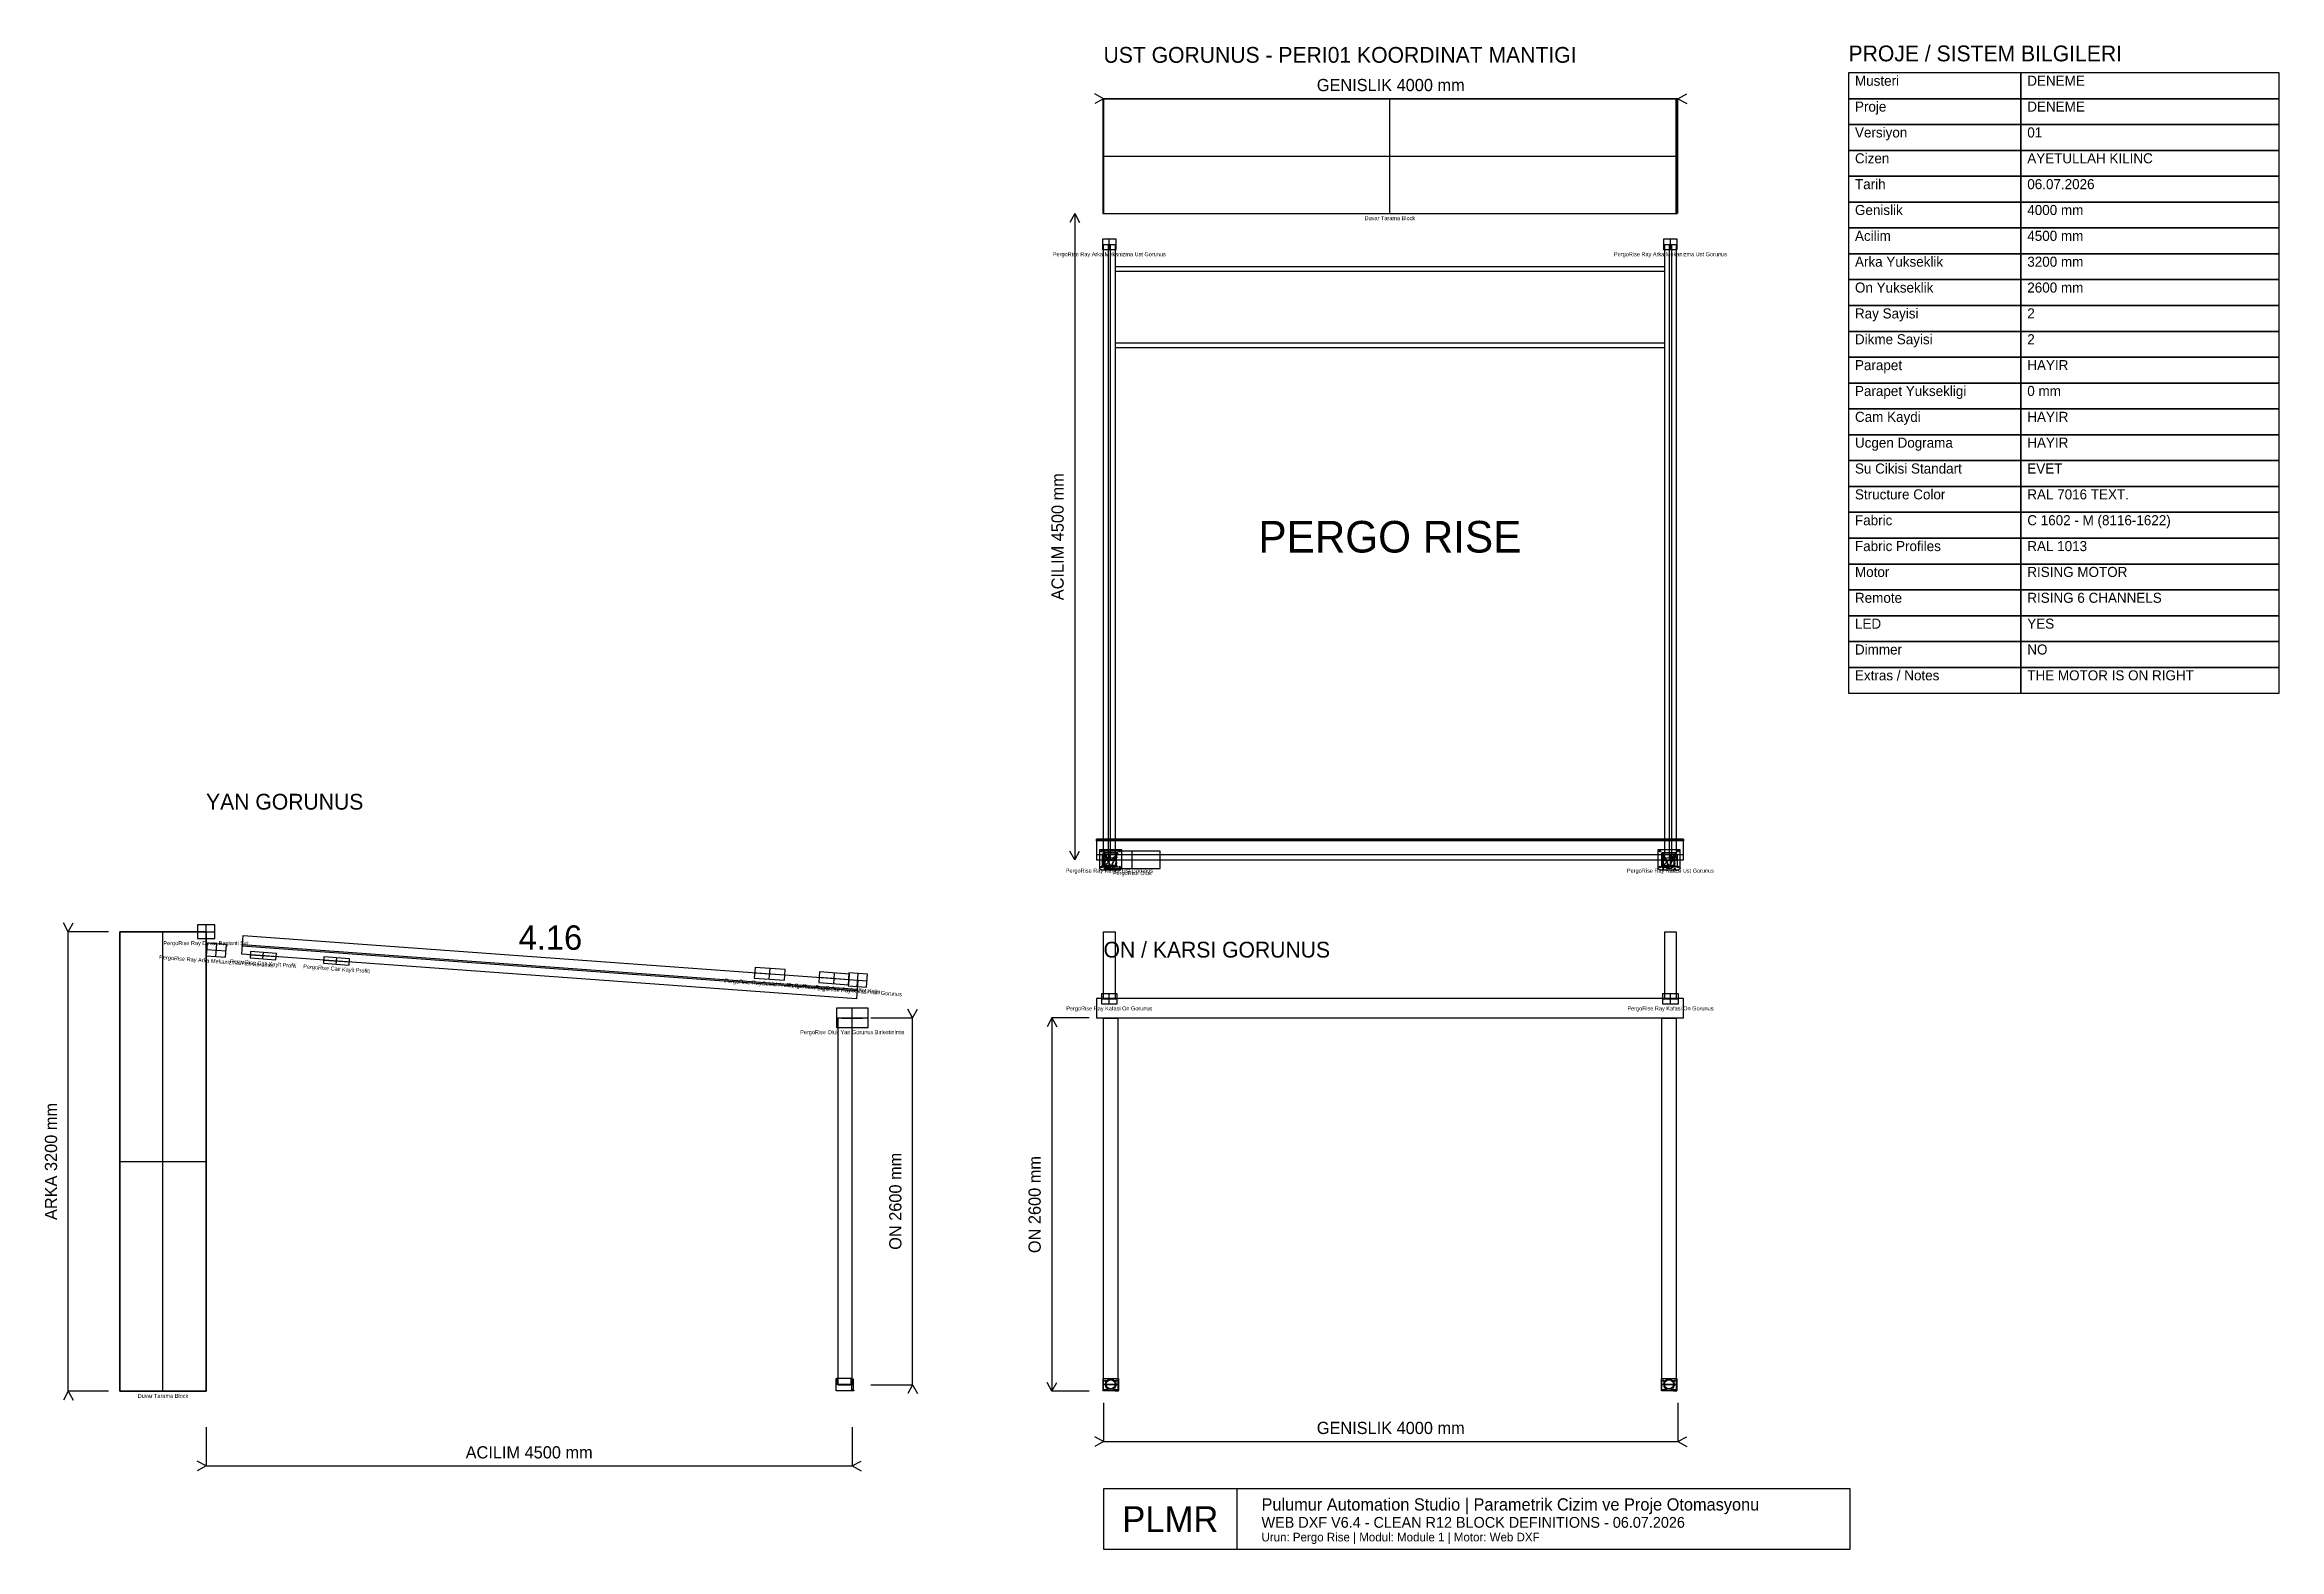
# Model space of a CAD drawing. Extents: x -7074 to 8488, y -9300 to 1176.
import ezdxf
from ezdxf.enums import TextEntityAlignment as Align

# ---------------------------------------------------------------- set-up
doc = ezdxf.new("R2010")
doc.units = 0
doc.layers.get('0').update_dxf_attribs({"linetype": 'CONTINUOUS'})
for name, color, linetype in [('BLOCK', 7, 'CONTINUOUS'), ('BLOCKREF', 8, 'CONTINUOUS'), ('DIM', 1, 'CONTINUOUS'), ('FABRIC', 42, 'CONTINUOUS'), ('POST', 6, 'CONTINUOUS'), ('PROFILE', 1, 'CONTINUOUS'), ('RAY', 5, 'CONTINUOUS'), ('TABLE', 7, 'CONTINUOUS'), ('TEXT', 7, 'CONTINUOUS'), ('TITLE', 7, 'CONTINUOUS'), ('TOPWALL', 8, 'CONTINUOUS'), ('WALL', 8, 'CONTINUOUS')]:
    doc.layers.add(name, color=color, linetype=linetype)

# ---------------------------------------------------------------- blocks, each defined once
blk = doc.blocks.new('PERGORISE_DIKME_UST_GORUNUS')
at = {"color": 7}
for p, q in [((-50, 49.8), (-49.8, 50)), ((-49.8, 50), (-49.8347, 49.997)), ((-49.8347, 49.997), (0, -50)), ((49.8, 50), (-49.8, 50)), ((-49.8, -50), (-49.8, 50)), ((-48.5, 45.8958), (-48.5, -45.8958)), ((-48.1586, 46.0373), (-48.1864, 46.0604)), ((-48.1864, 46.0604), (0, -50)), ((0, -50), (-48.1586, 46.0373)), ((-45.8958, 48.5), (-45.9349, 48.4962)), ((-45.9349, 48.4962), (0, -50)), ((-38.7653, 44.7981), (-45.8958, 48.5)), ((-44.5731, 42.4518), (-44.5338, 42.2248)), ((-44.5338, 42.2248), (-44.5216, 42.2577)), ((-44.5216, 42.2577), (0, -50)), ((-43.3935, 36.5442), (-43.9953, 37.1943)), ((-39.4807, -35.5604), (-43.9953, 37.1943)), ((-43.9953, 37.1943), (-40.1546, -35.3)), ((0, -50), (-43.3935, 36.5442)), ((0, -50), (-42.9455, 39.5951)), ((-42.9455, 39.5951), (-42.7836, 39.0606)), ((-42.7836, 39.0606), (0, -50)), ((-37.2828, 39.969), (-42.1665, 38.136)), ((-42.1665, 38.136), (-41.7351, 37.7814)), ((-41.7351, 37.7814), (0, -50)), ((-37.2321, 39.7915), (-41.2427, 37.5178)), ((-41.2427, 37.5178), (-40.7085, 37.3552)), ((-40.7085, 37.3552), (0, -50)), ((-37.1497, 39.6264), (-40.1527, 37.3)), ((-39.5973, 37.1309), (-39.4459, 37.0064)), ((0, -50), (-39.5973, 37.1309)), ((39.158, 36.2068), (-39.4807, -35.5604)), ((39.1921, 36.0254), (-39.3562, -35.6966)), ((-39.1727, 36.4942), (-39.1537, 36.299)), ((0, -50), (-39.1727, 36.4942)), ((-36.9019, 39.3551), (-39.1537, 36.299)), ((-37.3, 40.1527), (-37.3552, 40.7085)), ((-37.3552, 40.7085), (0, -50)), ((0, -50), (-37.3, 40.1527)), ((-36.9019, 39.3551), (-37.0384, 39.4793)), ((-35.3, 40.1546), (39.1916, 36.5727)), ((0, -50), (49.8, 50)), ((49.997, 49.8347), (0, -50)), ((0, -50), (50, 49.8)), ((46.0621, 48.1889), (0, -50)), ((0, -50), (46.0373, 48.1586)), ((48.4967, 45.9319), (0, -50)), ((42.2577, 44.5216), (0, -50)), ((40.7085, 37.3552), (0, -50)), ((0, -50), (40.1527, 37.3)), ((0, -50), (39.2589, 35.8534)), ((35.7436, 39.3227), (39.1916, 36.5727)), ((36.3913, -39.1579), (39.1921, 36.0254)), ((40.1546, 35.3), (36.5727, -39.1916)), ((37.0064, 39.4459), (39.2581, 36.7449)), ((39.1579, 36.3913), (39.1916, 36.5727)), ((39.158, 36.2068), (39.1579, 36.3913)), ((39.1916, 36.5727), (39.2581, 36.7449)), ((39.2589, 35.8534), (39.1921, 36.0254)), ((40.1527, 37.3), (40.7085, 37.3552)), ((42.4518, 44.5731), (42.2248, 44.5338)), ((42.2248, 44.5338), (42.2577, 44.5216)), ((44.7981, 38.7653), (48.5, 45.8958)), ((46.0373, 48.1586), (46.0621, 48.1889)), ((48.5, 45.8958), (48.4967, 45.9319)), ((50, 49.8), (49.997, 49.8347)), ((-50, -49.8), (-49.997, -49.8347)), ((0, -50), (-50, -49.8)), ((-49.997, -49.8347), (0, -50)), ((-44.7981, -38.7653), (-48.5, -45.8958)), ((-48.5, -45.8958), (-48.4967, -45.9319)), ((-48.5, -45.8958), (0, -50)), ((-48.4967, -45.9319), (0, -50)), ((-46.0373, -48.1586), (-46.0621, -48.1889)), ((-46.0621, -48.1889), (0, -50)), ((0, -50), (-46.0373, -48.1586)), ((-42.4518, -44.5731), (-42.2248, -44.5338)), ((-42.2248, -44.5338), (-42.2577, -44.5216)), ((-42.2577, -44.5216), (0, -50)), ((-41.8891, -35.6225), (-41.0367, -35.3817)), ((0, -50), (-41.8891, -35.6225)), ((-41.0367, -35.3817), (-40.1546, -35.3)), ((-40.1527, -37.3), (-40.7085, -37.3552)), ((-40.7085, -37.3552), (0, -50)), ((0, -50), (-40.1527, -37.3)), ((-39.4807, -35.5604), (-39.3562, -35.6966)), ((35.8534, -39.2589), (-39.3562, -35.6966)), ((-39.3562, -35.6966), (-39.2589, -35.8534)), ((35.3, -40.1546), (-39.2589, -35.8534)), ((-39.1916, -36.5727), (-39.2581, -36.7449)), ((-37.0064, -39.4459), (-39.2581, -36.7449)), ((-35.7436, -39.3227), (-39.1916, -36.5727)), ((-39.1579, -36.3913), (37.9429, -44.4687)), ((0, -50), (37.3, -40.1527)), ((37.3552, -40.7085), (0, -50)), ((44.5216, -42.2577), (0, -50)), ((0, -50), (48.1586, -46.0373)), ((48.1864, -46.0604), (0, -50)), ((45.9349, -48.4962), (0, -50)), ((49.8347, -49.997), (0, -50)), ((36.3913, -39.1579), (36.5727, -39.1916)), ((39.3227, -35.7436), (36.5727, -39.1916)), ((36.5727, -39.1916), (36.7449, -39.2581)), ((39.4459, -37.0064), (36.7449, -39.2581)), ((37.3, -40.1527), (37.3552, -40.7085)), ((38.7653, -44.7981), (37.9429, -44.4687)), ((38.7653, -44.7981), (45.8958, -48.5)), ((44.5338, -42.2248), (44.5216, -42.2577)), ((44.5731, -42.4518), (44.5338, -42.2248)), ((45.8958, -48.5), (45.9349, -48.4962)), ((48.1586, -46.0373), (48.1864, -46.0604)), ((50, -49.8), (49.8, -50)), ((49.8, -50), (49.8347, -49.997))]:
    blk.add_line(p, q, dxfattribs=at)
blk = doc.blocks.new('PERGORISE_DIKME_OLUK_BAGLANTI_UST_GORUNUS')
at = {"layer": 'BLOCK', "color": 7}
blk.add_lwpolyline([(-75, -62.5008), (-75, 72.5008), (75, 72.5008), (75, -62.5008), (65, -72.5008), (-65, -72.5008)], close=True, dxfattribs=at)
for centre, radius in [((-62.5, 60), 4.75), ((-40.15, 17.6492), 3.5), ((0, -22.5008), 40), ((40.15, 17.6492), 3.5), ((62.5, 60), 4.75), ((-62.5, -49.5), 4.75), ((-40.15, -62.6508), 3.5), ((40.15, -62.6508), 3.5), ((62.5, -49.5), 4.75)]:
    blk.add_circle(centre, radius, dxfattribs=at)
blk = doc.blocks.new('PERGORISE_DIKME_OLUK_BAGLANTI_KARSI_GORUNUS')
at = {"layer": 'BLOCK', "color": 7}
blk.add_lwpolyline([(-75, -1.5), (-75, 1.5), (75, 1.5), (75, -1.5)], close=True, dxfattribs=at)
blk = doc.blocks.new('PERGORISE_DIKME_ALT_BAGLANTI_KARSI_GORUNUS')
at = {"layer": 'BLOCK', "color": 7}
for p, q in [((-51.5, 42.25), (51.5, 42.25)), ((-51.5, 3.75), (51.5, 3.75)), ((53.5, -33.25), (51.5, -33.25))]:
    blk.add_line(p, q, dxfattribs=at)
for points in [[(20.6, -42.25), (20.6, -33.25), (51.5, -33.25), (51.5, 42.25), (53.5, 42.25), (53.5, -33.25), (53.5, -39.25), (51.5, -37.25), (47.5, -37.25), (38, -37.25), (34, -37.25), (32, -39.25), (32, -42.25), (20.6, -42.25), (-20.6, -42.25), (-53.5, -42.25), (-53.5, -39.25)], [(-53.5, -33.25), (-53.5, 42.25), (-51.5, 42.25), (-51.5, -33.25), (-20.6, -33.25), (-20.6, -42.25)], [(-32, -42.25), (-32, -39.25), (-34, -37.25), (-38, -37.25), (-47.5, -37.25), (-51.5, -37.25), (-53.5, -39.25), (-53.5, -33.25), (-51.5, -33.25)], [(32, -42.25), (38, -42.25), (47.5, -42.25), (53.5, -42.25), (53.5, -39.25)]]:
    blk.add_lwpolyline(points, dxfattribs=at)
for centre, radius in [((-39.1, 27.75), 4.2), ((0, 3), 37.03), ((0, 3), 31.25), ((39.1, 27.75), 4.2)]:
    blk.add_circle(centre, radius, dxfattribs=at)
blk = doc.blocks.new('PERGORISE_DIKME_OLUK_BAGLANTI_YAN_GORUNUS')
at = {"layer": 'BLOCK', "color": 7}
blk.add_lwpolyline([(1.5, -72.5), (-1.5, -72.5), (-1.5, 72.5), (1.5, 72.5)], close=True, dxfattribs=at)
blk = doc.blocks.new('PERGORISE_DIKME_ALT_BAGLANTI_YAN_GORUNUS')
at = {"layer": 'BLOCK', "color": 7}
for points in [[(42.8, 42.25), (44.8, 42.25), (44.8, -33.25), (48.8, -37.25), (60.2, -37.25), (62.2, -39.25), (62.2, -42.25), (56.2, -42.25), (-60.2, -42.25), (-62.2, -42.25), (-62.2, 42.25), (-60.2, 42.25)], [(44.8265, -33.7093), (46.7325, -32.0347), (58.6338, -31.6326), (59.6, -30.6332), (59.6, 3), (59.6, 36.6332), (58.6338, 37.6326), (46.7325, 38.0347), (44.8, 40.0336)]]:
    blk.add_lwpolyline(points, dxfattribs=at)
blk.add_lwpolyline([(42.8, 3.75), (42.8, 42.25), (-60.2, 42.25), (-60.2, 3.75)], close=True, dxfattribs=at)

msp = doc.modelspace()

# ---------------------------------------------------------------- linework, layer by layer
at = {"layer": 'BLOCKREF', "color": 8}
for p, q in [((2294, 0), (2294, 800)), ((300, 400), (4288, 400)), ((292.5, -215), (387.5, -215)), ((340, -251), (340, -179)), ((4200.5, -215), (4295.5, -215)), ((4248, -251), (4248, -179)), ((290, -4503), (390, -4503)), ((305, -4500), (695, -4500)), ((340, -4543), (340, -4463)), ((500, -4560), (500, -4440)), ((4198, -4503), (4298, -4503)), ((4248, -4543), (4248, -4463)), ((-5950, -5047.5), (-5950, -4952.5)), ((-6250, -8200), (-6250, -5000)), ((-6010, -5000), (-5890, -5000)), ((-5945.6806, -5123.6153), (-5811.036, -5133.4045)), ((-5881.6214, -5173.3914), (-5875.0952, -5083.6283)), ((-2129.526, -5285.6523), (-1920.0788, -5300.88)), ((-2027.5216, -5330.6675), (-2022.0831, -5255.8649)), ((-1578.641, -5362.4006), (-1573.2025, -5287.5981)), ((-1680.6453, -5317.3855), (-1471.1982, -5332.6132)), ((-1476.1487, -5331.752), (-1346.491, -5341.1786)), ((-1414.5829, -5381.3468), (-1408.0568, -5291.5838)), ((340, -5502), (340, -5432)), ((4248, -5502), (4248, -5432)), ((-1560, -5600), (-1340, -5600)), ((-1450, -5667.5), (-1450, -5532.5)), ((285, -5467), (395, -5467)), ((4193, -5467), (4303, -5467)), ((-6550, -6600), (-5950, -6600))]:
    msp.add_line(p, q, dxfattribs=at)
for points in [[(300, 0), (4288, 0), (4288, 800), (300, 800)], [(292.5, -251), (387.5, -251), (387.5, -179), (292.5, -179)], [(4200.5, -251), (4295.5, -251), (4295.5, -179), (4200.5, -179)], [(290, -4543), (390, -4543), (390, -4463), (290, -4463)], [(305, -4560), (695, -4560), (695, -4440), (305, -4440)], [(4198, -4543), (4298, -4543), (4298, -4463), (4198, -4463)], [(-6010, -5047.5), (-5890, -5047.5), (-5890, -4952.5), (-6010, -4952.5)], [(-6550, -8200), (-5950, -8200), (-5950, -5000), (-6550, -5000)], [(-5948.9437, -5168.4968), (-5814.2991, -5178.286), (-5807.7729, -5088.523), (-5942.4175, -5078.7337)], [(-2132.2452, -5323.0536), (-1922.798, -5338.2813), (-1917.3596, -5263.4788), (-2126.8067, -5248.2511)], [(-1683.3646, -5354.7868), (-1473.9174, -5370.0145), (-1468.4789, -5295.2119), (-1677.9261, -5279.9842)], [(-1479.4118, -5376.6335), (-1349.7541, -5386.0602), (-1343.2279, -5296.2971), (-1472.8857, -5286.8704)], [(285, -5502), (395, -5502), (395, -5432), (285, -5432)], [(4193, -5502), (4303, -5502), (4303, -5432), (4193, -5432)], [(-1560, -5667.5), (-1340, -5667.5), (-1340, -5532.5), (-1560, -5532.5)]]:
    msp.add_lwpolyline(points, close=True, dxfattribs=at)
at = {"layer": 'DIM', "color": 1}
for p, q in [((300, 800), (238.6585, 833.7228)), ((300, 800), (238.6585, 766.2772)), ((300, 0), (300, 800)), ((300, 800), (4300, 800)), ((4300, 800), (4361.3415, 833.7228)), ((4300, 0), (4300, 800)), ((4300, 800), (4361.3415, 766.2772)), ((100, 0), (66.2772, -61.3415)), ((100, 0), (100, 0)), ((100, 0), (100, -4500)), ((100, 0), (133.7228, -61.3415)), ((100, -4500), (66.2772, -4438.6585)), ((100, -4500), (133.7228, -4438.6585)), ((100, -4500), (100, -4500)), ((-6910, -5000), (-6943.7228, -4938.6585)), ((-6910, -5000), (-6876.2772, -4938.6585)), ((-6630, -5000), (-6910, -5000)), ((-6910, -8200), (-6910, -5000)), ((-1320, -5600), (-1030, -5600)), ((-1030, -5600), (-1063.7228, -5538.6585)), ((-1030, -5600), (-996.2772, -5538.6585)), ((-1030, -8154), (-1030, -5600)), ((-60, -5600), (-93.7228, -5661.3415)), ((200, -5600), (-60, -5600)), ((-60, -5600), (-60, -8200)), ((-60, -5600), (-26.2772, -5661.3415)), ((-6910, -8200), (-6943.7228, -8261.3415)), ((-6630, -8200), (-6910, -8200)), ((-6910, -8200), (-6876.2772, -8261.3415)), ((-1320, -8154), (-1030, -8154)), ((-1030, -8154), (-1063.7228, -8215.3415)), ((-1030, -8154), (-996.2772, -8215.3415)), ((-60, -8200), (-93.7228, -8138.6585)), ((-60, -8200), (-26.2772, -8138.6585)), ((200, -8200), (-60, -8200)), ((300, -8280), (300, -8550)), ((4300, -8280), (4300, -8550)), ((-5950, -8450), (-5950, -8720)), ((-1450, -8450), (-1450, -8720)), ((300, -8550), (238.6585, -8516.2772)), ((300, -8550), (238.6585, -8583.7228)), ((300, -8550), (4300, -8550)), ((4300, -8550), (4361.3415, -8516.2772)), ((4300, -8550), (4361.3415, -8583.7228)), ((-5950, -8720), (-6011.3415, -8686.2772)), ((-1450, -8720), (-1388.6585, -8686.2772)), ((-5950, -8720), (-6011.3415, -8753.7228)), ((-5950, -8720), (-1450, -8720)), ((-1450, -8720), (-1388.6585, -8753.7228))]:
    msp.add_line(p, q, dxfattribs=at)
at = {"layer": 'FABRIC', "color": 42}
for p, q in [((-5641.6782, -5160.2459), (-5462.1521, -5173.2982)), ((-5553.5467, -5189.2128), (-5550.2836, -5144.3313)), ((-5131.3436, -5197.3494), (-4951.8174, -5210.4017)), ((-5043.2121, -5226.3163), (-5039.949, -5181.4348))]:
    msp.add_line(p, q, dxfattribs=at)
for points in [[(380, -400), (4208, -400), (4208, -370), (380, -370)], [(380, -931.6816), (4208, -931.6816), (4208, -901.6816), (380, -901.6816)], [(-5643.3097, -5182.6867), (-5463.7836, -5195.739), (-5460.5205, -5150.8575), (-5640.0467, -5137.8051)], [(-5132.9751, -5219.7902), (-4953.449, -5232.8425), (-4950.1859, -5187.961), (-5129.712, -5174.9086)]]:
    msp.add_lwpolyline(points, close=True, dxfattribs=at)
at = {"layer": 'POST', "color": 6}
for points in [[(-1450, -5603), (-1550, -5603), (-1550, -8154), (-1450, -8154)], [(300, -5603), (400, -5603), (400, -8154), (300, -8154)], [(4188, -5603), (4288, -5603), (4288, -8154), (4188, -8154)]]:
    msp.add_lwpolyline(points, close=True, dxfattribs=at)
at = {"layer": 'PROFILE', "color": 1}
for points in [[(250, -4500), (4338, -4500), (4338, -4355), (250, -4355)], [(250, -4355), (4338, -4355), (4338, -4367.7), (250, -4367.7)], [(250, -4500), (4338, -4500), (4338, -4464.5), (250, -4464.5)], [(250, -5600), (4338, -5600), (4338, -5465), (250, -5465)], [(300, -9300), (1230, -9300), (1230, -8880), (300, -8880)]]:
    msp.add_lwpolyline(points, close=True, dxfattribs=at)
at = {"layer": 'RAY', "color": 5}
for points in [[(300, -215), (380, -215), (380, -4503), (300, -4503)], [(333.5, -215), (346.5, -215), (346.5, -4503), (333.5, -4503)], [(4208, -215), (4288, -215), (4288, -4503), (4208, -4503)], [(4241.5, -215), (4254.5, -215), (4254.5, -4503), (4241.5, -4503)], [(-5692.0211, -5025.24), (-1411.3199, -5336.4653), (-1420.819, -5467.1204), (-5701.5203, -5155.8951)], [(-5696.7126, -5089.7697), (-1416.0114, -5400.995), (-1416.7366, -5410.9687), (-5697.4378, -5099.7433)], [(300, -5000), (380, -5000), (380, -5467), (300, -5467)], [(4208, -5000), (4288, -5000), (4288, -5467), (4208, -5467)]]:
    msp.add_lwpolyline(points, close=True, dxfattribs=at)
at = {"layer": 'TABLE', "color": 7}
for points in [[(5488, 800), (6688, 800), (6688, 980), (5488, 980)], [(6688, 800), (8488, 800), (8488, 980), (6688, 980)], [(5488, 620), (6688, 620), (6688, 800), (5488, 800)], [(6688, 620), (8488, 620), (8488, 800), (6688, 800)], [(5488, 440), (6688, 440), (6688, 620), (5488, 620)], [(6688, 440), (8488, 440), (8488, 620), (6688, 620)], [(5488, 260), (6688, 260), (6688, 440), (5488, 440)], [(6688, 260), (8488, 260), (8488, 440), (6688, 440)], [(5488, 80), (6688, 80), (6688, 260), (5488, 260)], [(6688, 80), (8488, 80), (8488, 260), (6688, 260)], [(5488, -100), (6688, -100), (6688, 80), (5488, 80)], [(6688, -100), (8488, -100), (8488, 80), (6688, 80)], [(5488, -280), (6688, -280), (6688, -100), (5488, -100)], [(6688, -280), (8488, -280), (8488, -100), (6688, -100)], [(5488, -460), (6688, -460), (6688, -280), (5488, -280)], [(6688, -460), (8488, -460), (8488, -280), (6688, -280)], [(5488, -640), (6688, -640), (6688, -460), (5488, -460)], [(6688, -640), (8488, -640), (8488, -460), (6688, -460)], [(5488, -820), (6688, -820), (6688, -640), (5488, -640)], [(6688, -820), (8488, -820), (8488, -640), (6688, -640)], [(5488, -1000), (6688, -1000), (6688, -820), (5488, -820)], [(6688, -1000), (8488, -1000), (8488, -820), (6688, -820)], [(5488, -1180), (6688, -1180), (6688, -1000), (5488, -1000)], [(6688, -1180), (8488, -1180), (8488, -1000), (6688, -1000)], [(5488, -1360), (6688, -1360), (6688, -1180), (5488, -1180)], [(6688, -1360), (8488, -1360), (8488, -1180), (6688, -1180)], [(5488, -1540), (6688, -1540), (6688, -1360), (5488, -1360)], [(6688, -1540), (8488, -1540), (8488, -1360), (6688, -1360)], [(5488, -1720), (6688, -1720), (6688, -1540), (5488, -1540)], [(6688, -1720), (8488, -1720), (8488, -1540), (6688, -1540)], [(5488, -1900), (6688, -1900), (6688, -1720), (5488, -1720)], [(6688, -1900), (8488, -1900), (8488, -1720), (6688, -1720)], [(5488, -2080), (6688, -2080), (6688, -1900), (5488, -1900)], [(6688, -2080), (8488, -2080), (8488, -1900), (6688, -1900)], [(5488, -2260), (6688, -2260), (6688, -2080), (5488, -2080)], [(6688, -2260), (8488, -2260), (8488, -2080), (6688, -2080)], [(5488, -2440), (6688, -2440), (6688, -2260), (5488, -2260)], [(6688, -2440), (8488, -2440), (8488, -2260), (6688, -2260)], [(5488, -2620), (6688, -2620), (6688, -2440), (5488, -2440)], [(6688, -2620), (8488, -2620), (8488, -2440), (6688, -2440)], [(5488, -2800), (6688, -2800), (6688, -2620), (5488, -2620)], [(6688, -2800), (8488, -2800), (8488, -2620), (6688, -2620)], [(5488, -2980), (6688, -2980), (6688, -2800), (5488, -2800)], [(6688, -2980), (8488, -2980), (8488, -2800), (6688, -2800)], [(5488, -3160), (6688, -3160), (6688, -2980), (5488, -2980)], [(6688, -3160), (8488, -3160), (8488, -2980), (6688, -2980)], [(5488, -3340), (6688, -3340), (6688, -3160), (5488, -3160)], [(6688, -3340), (8488, -3340), (8488, -3160), (6688, -3160)]]:
    msp.add_lwpolyline(points, close=True, dxfattribs=at)
at = {"layer": 'TITLE', "color": 7}
msp.add_lwpolyline([(300, -9300), (5500, -9300), (5500, -8880), (300, -8880)], close=True, dxfattribs=at)
at = {"layer": 'TOPWALL', "color": 8}
msp.add_lwpolyline([(294, 0), (4294, 0), (4294, 800), (294, 800)], close=True, dxfattribs=at)
at = {"layer": 'WALL', "color": 8}
msp.add_lwpolyline([(-5950, -8200), (-6550, -8200), (-6550, -5000), (-5950, -5000)], close=True, dxfattribs=at)

# ---------------------------------------------------------------- block references
at = {"layer": 'BLOCKREF'}
for name, p in [('PERGORISE_DIKME_OLUK_BAGLANTI_UST_GORUNUS', (350, -4500)), ('PERGORISE_DIKME_OLUK_BAGLANTI_UST_GORUNUS', (4238, -4500)), ('PERGORISE_DIKME_OLUK_BAGLANTI_KARSI_GORUNUS', (350, -5600)), ('PERGORISE_DIKME_OLUK_BAGLANTI_KARSI_GORUNUS', (4238, -5600)), ('PERGORISE_DIKME_ALT_BAGLANTI_YAN_GORUNUS', (-1500, -8154)), ('PERGORISE_DIKME_ALT_BAGLANTI_KARSI_GORUNUS', (350, -8154)), ('PERGORISE_DIKME_ALT_BAGLANTI_KARSI_GORUNUS', (4238, -8154))]:
    msp.add_blockref(name, p, dxfattribs=at)
at = {"layer": 'BLOCKREF', "rotation": 270}
msp.add_blockref('PERGORISE_DIKME_OLUK_BAGLANTI_YAN_GORUNUS', (-1450, -5603), dxfattribs=at)
at = {"layer": 'POST'}
for p in [(350, -4500), (4238, -4500)]:
    msp.add_blockref('PERGORISE_DIKME_UST_GORUNUS', p, dxfattribs=at)

# ---------------------------------------------------------------- texts
at = {"layer": 'BLOCKREF', "color": 8}
for s, p in [('Duvar Tarama Block', (2294, -32)), ('PergoRise Ray Arka Mekanizma Ust Gorunus', (340, -283)), ('PergoRise Ray Arka Mekanizma Ust Gorunus', (4248, -283)), ('PergoRise Ray Kafasi Ust Gorunus', (340, -4575)), ('PergoRise Oluk', (500, -4592)), ('PergoRise Ray Kafasi Ust Gorunus', (4248, -4575)), ('PergoRise Ray Duvar Baglanti Set', (-5950, -5079.5)), ('PergoRise Ray Kafasi On Gorunus', (340, -5534)), ('PergoRise Ray Kafasi On Gorunus', (4248, -5534)), ('PergoRise Oluk Yan Gorunus Birlestirilmis', (-1450, -5699.5)), ('Duvar Tarama Block', (-6250, -8232))]:
    msp.add_text(s, height=28, dxfattribs=at).set_placement(p, align=Align.MIDDLE_CENTER)
for s, p in [('PergoRise Ray Arka Mekanizma Yan Gorunus', (-5878.3583, -5205.5099)), ('PergoRise RayCekici Araba Set Ince', (-2024.8024, -5362.7662)), ('PergoRise RayCekici Araba Set Kalin', (-1575.9217, -5394.4994)), ('PergoRise Ray Kafasi Yan Gorunus', (-1411.3199, -5413.4653))]:
    msp.add_text(s, height=28, rotation=355.8417, dxfattribs=at).set_placement(p, align=Align.MIDDLE_CENTER)
at = {"layer": 'DIM', "color": 1}
for s, p in [('GENISLIK 4000 mm', (2300, 895)), ('GENISLIK 4000 mm', (2300, -8455)), ('ACILIM 4500 mm', (-3700, -8625))]:
    msp.add_text(s, height=85, dxfattribs=at).set_placement(p, align=Align.MIDDLE_CENTER)
for s, p in [('ACILIM 4500 mm', (-20, -2250)), ('ARKA 3200 mm', (-7030, -6600)), ('ON 2600 mm', (-1150, -6877)), ('ON 2600 mm', (-180, -6900))]:
    msp.add_text(s, height=85, rotation=90, dxfattribs=at).set_placement(p, align=Align.MIDDLE_CENTER)
msp.add_text('WEB DXF V6.4 - CLEAN R12 BLOCK DEFINITIONS - 06.07.2026', height=75, dxfattribs=at).set_placement((1400, -9150))
at = {"layer": 'FABRIC', "color": 42}
for p in [(-5551.9151, -5221.2721), (-5041.5805, -5258.3756)]:
    msp.add_text('PergoRise Cati Kayit Profili', height=28, rotation=355.8417, dxfattribs=at).set_placement(p, align=Align.MIDDLE_CENTER)
at = {"layer": 'TEXT', "color": 7}
for s, height, p in [('Musteri', 70, (5533, 890)), ('DENEME', 70, (6733, 890)), ('Proje', 70, (5533, 710)), ('DENEME', 70, (6733, 710)), ('Versiyon', 70, (5533, 530)), ('01', 70, (6733, 530)), ('Cizen', 70, (5533, 350)), ('AYETULLAH KILINC', 70, (6733, 350)), ('Tarih', 70, (5533, 170)), ('06.07.2026', 70, (6733, 170)), ('Genislik', 70, (5533, -10)), ('4000 mm', 70, (6733, -10)), ('Acilim', 70, (5533, -190)), ('4500 mm', 70, (6733, -190)), ('Arka Yukseklik', 70, (5533, -370)), ('3200 mm', 70, (6733, -370)), ('On Yukseklik', 70, (5533, -550)), ('2600 mm', 70, (6733, -550)), ('Ray Sayisi', 70, (5533, -730)), ('2', 70, (6733, -730)), ('Dikme Sayisi', 70, (5533, -910)), ('2', 70, (6733, -910)), ('Parapet', 70, (5533, -1090)), ('HAYIR', 70, (6733, -1090)), ('Parapet Yuksekligi', 70, (5533, -1270)), ('0 mm', 70, (6733, -1270)), ('Cam Kaydi', 70, (5533, -1450)), ('HAYIR', 70, (6733, -1450)), ('Ucgen Dograma', 70, (5533, -1630)), ('HAYIR', 70, (6733, -1630)), ('Su Cikisi Standart', 70, (5533, -1810)), ('EVET', 70, (6733, -1810)), ('Structure Color', 70, (5533, -1990)), ('RAL 7016 TEXT.', 70, (6733, -1990)), ('Fabric', 70, (5533, -2170)), ('C 1602 - M (8116-1622)', 70, (6733, -2170)), ('Fabric Profiles', 70, (5533, -2350)), ('RAL 1013', 70, (6733, -2350)), ('Motor', 70, (5533, -2530)), ('RISING MOTOR', 70, (6733, -2530)), ('Remote', 70, (5533, -2710)), ('RISING 6 CHANNELS', 70, (6733, -2710)), ('LED', 70, (5533, -2890)), ('YES', 70, (6733, -2890)), ('Dimmer', 70, (5533, -3070)), ('NO', 70, (6733, -3070)), ('Extras / Notes', 70, (5533, -3250)), ('THE MOTOR IS ON RIGHT', 70, (6733, -3250)), ('Urun: Pergo Rise | Modul: Module 1 | Motor: Web DXF', 60, (1400, -9245))]:
    msp.add_text(s, height=height, dxfattribs=at).set_placement(p)
msp.add_text('4.16', height=170, dxfattribs=at).set_placement((-3551.6705, -5040.8526), align=Align.MIDDLE_CENTER)
at = {"layer": 'TITLE', "color": 7}
for s, height, p in [('UST GORUNUS - PERI01 KOORDINAT MANTIGI', 110, (300, 1050)), ('PROJE / SISTEM BILGILERI', 110, (5488, 1060)), ('YAN GORUNUS', 110, (-5950, -4150)), ('ON / KARSI GORUNUS', 110, (300, -5180)), ('Pulumur Automation Studio | Parametrik Cizim ve Proje Otomasyonu', 85, (1400, -9030))]:
    msp.add_text(s, height=height, dxfattribs=at).set_placement(p)
for s, height, p in [('PERGO RISE', 220, (2294, -2250)), ('PLMR', 180, (765, -9090))]:
    msp.add_text(s, height=height, dxfattribs=at).set_placement(p, align=Align.MIDDLE_CENTER)

doc.saveas('drawing.dxf')
